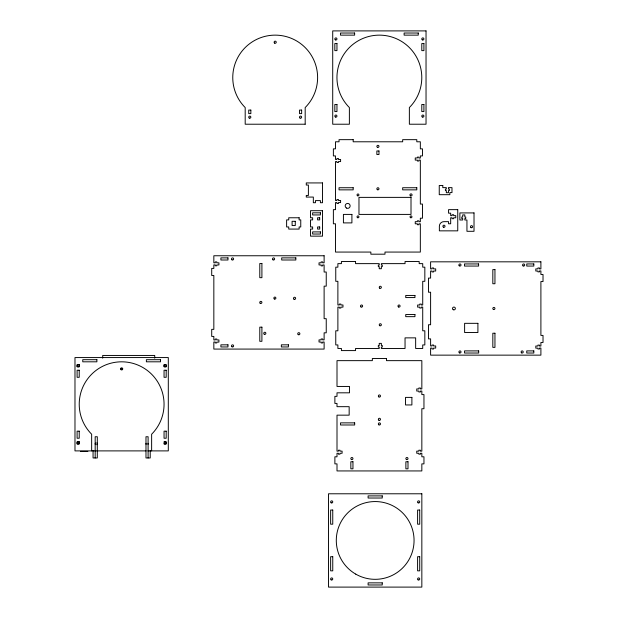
<?xml version="1.0" encoding="UTF-8"?>
<svg xmlns="http://www.w3.org/2000/svg" width="618" height="618" viewBox="0 0 618 618"><rect width="100%" height="100%" fill="white"/><g stroke="black" fill="none" stroke-linecap="round" stroke-linejoin="round"><path stroke-width="0.93" d="M77.103 366.69L79.22 366.69M164.056 366.69L166.18 366.69M164.056 366.76L166.18 366.76L166.18 364.643L164.056 364.643L164.056 366.057M120.58 368.884L122.704 368.884A1.058 1.058 0 0 1 121.113 369.803A1.058 1.058 0 0 1 121.113 367.965A1.058 1.058 0 0 1 122.704 368.884M164.056 441.77L166.18 441.77L166.18 443.894L164.056 443.894M77.103 443.817L79.22 443.817M164.056 443.817L166.18 443.817M146.172 450.893L74.979 450.893L74.979 357.567L168.305 357.567L168.305 450.893L147.826 450.893M80.425 451.418L87.849 451.418M154.724 358.177L154.724 355.45L102.696 355.45L102.696 358.177M151.634 450.893L151.634 434.222A42.418 42.418 0 0 0 151.634 374.238A42.418 42.418 0 0 0 91.649 374.238A42.418 42.418 0 0 0 91.649 434.222L91.649 450.893M150.22 450.422L150.22 457.961L145.979 457.961L145.979 436.748L148.104 436.748L148.104 457.961M95.18 457.961L95.18 436.748L97.304 436.748L97.304 457.961L93.063 457.961L93.063 450.422M96.771 442.905A1.058 1.058 0 0 1 96.771 444.736M95.489 444.574A1.058 1.058 0 0 1 95.489 443.067M147.957 443.291A1.058 1.058 0 0 1 147.957 444.35M146.118 444.35A1.058 1.058 0 0 1 146.118 443.291M426.034 30.9L332.716 30.9L332.716 124.218L349.379 124.218L349.379 107.555A42.418 42.418 0 0 1 349.379 47.563A42.418 42.418 0 0 1 409.363 47.563A42.418 42.418 0 0 1 409.363 107.555L409.363 124.218L426.034 124.218L426.034 30.9M354.632 33.024L340.487 33.024L340.487 35.141L354.632 35.141L354.632 33.024M418.255 33.024L404.118 33.024L404.118 35.141L418.255 35.141L418.255 33.024M336.957 43.554L334.832 43.554L334.832 50.622L336.957 50.622L336.957 43.554M423.909 43.554L421.793 43.554L421.793 50.622L423.909 50.622L423.909 43.554M336.957 104.496L334.832 104.496L334.832 111.564L336.957 111.564L336.957 104.496M423.909 104.496L421.793 104.496L421.793 111.564L423.909 111.564L423.909 104.496M250.846 110.081L248.73 110.081L248.73 113.619L250.846 113.619L250.846 110.081M301.646 110.081L299.529 110.081L299.529 113.619L301.646 113.619L301.646 110.081M305.184 124.218L245.191 124.218L245.191 107.555A42.418 42.418 0 0 1 245.191 47.563A42.418 42.418 0 0 1 305.184 47.563A42.418 42.418 0 0 1 305.184 107.555L305.184 124.218M353.179 139.66L339.035 139.66L339.035 141.785L335.504 141.785L335.504 148.853L333.38 148.853L333.38 155.921L335.504 155.921L335.504 159.459L336.918 159.459L336.918 158.54L338.471 158.54L338.471 159.459L340.595 159.459L340.595 161.576L338.471 161.576L338.471 162.495L336.918 162.495L336.918 161.576L335.504 161.576L335.504 200.464L336.918 200.464L336.918 199.544L338.471 199.544L338.471 200.464L340.595 200.464L340.595 202.58L338.471 202.58L338.471 203.5L336.918 203.5L336.918 202.58L335.504 202.58L335.504 209.649L333.38 209.649L333.38 223.793L335.504 223.793L335.504 252.067L370.854 252.067L370.854 254.191L384.991 254.191L384.991 252.067L420.34 252.067L420.34 223.793L418.927 223.793L418.927 224.713L417.374 224.713L417.374 223.793L415.25 223.793L415.25 221.669L417.374 221.669L417.374 220.819L418.927 220.819L418.927 221.738L420.34 221.738L420.34 218.208L422.465 218.208L422.465 204.064L420.34 204.064L420.34 160.093L418.927 160.093L418.927 161.012L417.374 161.012L417.374 160.093L415.25 160.093L415.25 157.969L417.374 157.969L417.374 157.126L418.927 157.126L418.927 158.046L420.34 158.046L420.34 155.921L422.465 155.921L422.465 148.853L420.34 148.853L420.34 141.785L416.802 141.785L416.802 139.66L402.666 139.66L402.666 141.785L353.179 141.785L353.179 139.66M378.981 150.97L376.864 150.97L376.864 154.508L378.981 154.508L378.981 150.97M322.526 182.928L306.273 182.928L306.273 185.052L308.39 185.052L308.39 195.442L306.273 195.442L306.273 197.072L313.341 197.072L313.341 202.727L315.458 202.727L315.458 200.603L320.41 200.603L320.41 202.727L322.526 202.727L322.526 182.928M442.789 185.5L439.251 185.5L439.251 194.693L449.858 194.693L449.858 192.577L451.982 192.577L451.982 187.625L448.444 187.625L448.444 189.038L449.363 189.038L449.363 190.591L448.444 190.591L448.444 192.716L446.327 192.716L446.327 190.591L445.408 190.591L445.408 189.038L446.327 189.038L446.327 187.625L442.789 187.625L442.789 185.5M353.179 187.733L339.035 187.733L339.035 189.857L353.179 189.857L353.179 187.733M416.802 187.733L402.666 187.733L402.666 189.857L416.802 189.857L416.802 187.733M411.009 197.374L358.973 197.374L358.973 214.407L411.009 214.407L411.009 197.374M457.745 209.641L448.56 209.641L448.56 213.171L450.676 213.171L450.676 215.651L452.09 215.651L452.09 214.732L453.651 214.732L453.651 215.651L455.767 215.651L455.767 217.768L453.651 217.768L453.651 218.687L452.09 218.687L452.09 217.768L450.676 217.768L450.676 223.778L448.56 223.778L448.56 221.653L443.963 221.653A4.596 4.596 0 0 0 439.367 226.25L439.367 230.846L457.745 230.846L457.745 209.641M322.526 210.699L310.514 210.699L310.514 217.768L312.631 217.768L312.631 219.892L310.514 219.892L310.514 226.96L312.631 226.96L312.631 229.077L310.514 229.077L310.514 236.146L322.526 236.146L322.526 210.699M320.41 212.816L312.631 212.816L312.631 214.94L320.41 214.94L320.41 212.816M474.014 212.916L459.877 212.916L459.877 219.985L462.704 219.985L462.704 218.571L461.785 218.571L461.785 217.018L462.704 217.018L462.704 214.902L464.829 214.902L464.829 217.018L465.748 217.018L465.748 218.571L464.829 218.571L464.829 219.985L466.945 219.985L466.945 231.302L474.014 231.302L474.014 212.916M351.905 214.407L343.423 214.407L343.423 222.897L351.905 222.897L351.905 214.407M299.127 217.768L288.737 217.768L288.737 219.892L286.613 219.892L286.613 226.96L288.737 226.96L288.737 229.077L299.127 229.077L299.127 226.96L300.757 226.96L300.757 219.892L299.127 219.892L299.127 217.768M319.699 217.768L317.582 217.768L317.582 219.892L319.699 219.892L319.699 217.768M295.273 221.306L292.098 221.306L292.098 225.547L295.273 225.547L295.273 221.306M319.699 226.96L317.582 226.96L317.582 229.077L319.699 229.077L319.699 226.96M320.41 231.904L312.631 231.904L312.631 234.029L320.41 234.029L320.41 231.904M324.118 255.759L213.836 255.759L213.836 262.828L215.249 262.828L215.249 261.908L216.802 261.908L216.802 262.828L218.926 262.828L218.926 264.944L216.802 264.944L216.802 265.794L215.249 265.794L215.249 264.875L213.836 264.875L213.836 268.413L211.711 268.413L211.711 275.481L213.836 275.481L213.836 329.355L211.711 329.355L211.711 336.424L213.836 336.424L213.836 339.954L215.249 339.954L215.249 339.035L216.802 339.035L216.802 339.954L218.926 339.954L218.926 342.078L216.802 342.078L216.802 342.928L215.249 342.928L215.249 342.009L213.836 342.009L213.836 349.077L324.118 349.077L324.118 342.009L322.704 342.009L322.704 342.928L321.151 342.928L321.151 342.009L319.027 342.009L319.027 339.885L321.151 339.885L321.151 338.965L322.704 338.965L322.704 339.885L324.118 339.885L324.118 332.816L326.242 332.816L326.242 318.679L324.118 318.679L324.118 286.157L326.242 286.157L326.242 272.02L324.118 272.02L324.118 264.944L322.704 264.944L322.704 265.864L321.151 265.864L321.151 264.944L319.027 264.944L319.027 262.828L321.151 262.828L321.151 261.908L322.704 261.908L322.704 262.828L324.118 262.828L324.118 255.759M227.972 257.876L220.904 257.876L220.904 260L227.972 260L227.972 257.876M295.844 257.876L281.7 257.876L281.7 260L295.844 260L295.844 257.876M355.559 261.514L341.414 261.514L341.414 263.631L337.884 263.631L337.884 267.169L335.759 267.169L335.759 281.306L337.884 281.306L337.884 304.991L339.297 304.991L339.297 304.071L340.85 304.071L340.85 304.991L342.975 304.991L342.975 307.115L340.85 307.115L340.85 308.034L339.297 308.034L339.297 307.115L337.884 307.115L337.884 330.792L335.759 330.792L335.759 344.937L337.884 344.937L337.884 348.467L341.414 348.467L341.414 350.591L355.559 350.591L355.559 348.467L379.236 348.467L379.236 347.053L378.316 347.053L378.316 345.501L379.236 345.501L379.236 343.376L381.36 343.376L381.36 345.501L382.279 345.501L382.279 347.053L381.36 347.053L381.36 348.467L405.045 348.467L405.045 337.868L415.651 337.868L415.651 348.467L422.72 348.467L422.72 344.937L424.836 344.937L424.836 330.792L422.72 330.792L422.72 307.115L421.306 307.115L421.306 308.034L419.746 308.034L419.746 307.115L417.629 307.115L417.629 304.991L419.746 304.991L419.746 304.071L421.306 304.071L421.306 304.991L422.72 304.991L422.72 281.306L424.836 281.306L424.836 267.169L422.72 267.169L422.72 263.631L419.182 263.631L419.182 261.514L405.045 261.514L405.045 263.631L381.36 263.631L381.36 265.045L382.279 265.045L382.279 266.605L381.36 266.605L381.36 268.722L379.236 268.722L379.236 266.605L378.316 266.605L378.316 265.045L379.236 265.045L379.236 263.631L355.559 263.631L355.559 261.514M540.897 261.823L430.607 261.823L430.607 268.892L432.028 268.892L432.028 267.973L433.581 267.973L433.581 268.892L435.698 268.892L435.698 271.016L433.581 271.016L433.581 271.935L432.028 271.935L432.028 271.016L430.607 271.016L430.607 278.085L428.49 278.085L428.49 292.221L430.607 292.221L430.607 324.744L428.49 324.744L428.49 338.88L430.607 338.88L430.607 345.956L432.028 345.956L432.028 345.037L433.581 345.037L433.581 345.956L435.698 345.956L435.698 348.073L433.581 348.073L433.581 348.992L432.028 348.992L432.028 348.073L430.607 348.073L430.607 355.141L540.897 355.141L540.897 348.073L539.483 348.073L539.483 348.992L537.93 348.992L537.93 348.143L535.806 348.143L535.806 346.026L537.93 346.026L537.93 345.107L539.483 345.107L539.483 346.026L540.897 346.026L540.897 342.488L543.021 342.488L543.021 335.419L540.897 335.419L540.897 281.545L543.021 281.545L543.021 274.477L540.897 274.477L540.897 270.947L539.483 270.947L539.483 271.858L537.93 271.858L537.93 271.016L535.806 271.016L535.806 268.892L537.93 268.892L537.93 267.973L539.483 267.973L539.483 268.892L540.897 268.892L540.897 261.823M261.908 263.531L259.784 263.531L259.784 277.675L261.908 277.675L261.908 263.531M478.618 263.94L464.473 263.94L464.473 266.064L478.618 266.064L478.618 263.94M533.828 263.94L526.76 263.94L526.76 266.064L533.828 266.064L533.828 263.94M494.948 269.602L492.824 269.602L492.824 283.739L494.948 283.739L494.948 269.602M414.941 295.45L405.748 295.45L405.748 297.567L414.941 297.567L414.941 295.45M414.941 314.539L405.748 314.539L405.748 316.655L414.941 316.655L414.941 314.539M477.907 323.33L464.612 323.33L464.612 332.523L477.907 332.523L477.907 323.33M261.908 327.161L259.784 327.161L259.784 341.298L261.908 341.298L261.908 327.161M494.948 333.226L492.824 333.226L492.824 347.37L494.948 347.37L494.948 333.226M227.972 344.836L220.904 344.836L220.904 346.953L227.972 346.953L227.972 344.836M288.421 344.836L281.352 344.836L281.352 346.953L288.421 346.953L288.421 344.836M478.687 350.9L464.543 350.9L464.543 353.025L478.687 353.025L478.687 350.9M533.828 350.9L526.76 350.9L526.76 353.025L533.828 353.025L533.828 350.9M386.489 358.525L372.345 358.525L372.345 360.649L337.003 360.649L337.003 386.451L349.51 386.451L349.51 392.816L337.003 392.816L337.003 396.354L334.879 396.354L334.879 403.423L337.003 403.423L337.003 406.675L349.162 406.675L349.162 415.157L337.003 415.157L337.003 451.14L338.417 451.14L338.417 450.221L339.97 450.221L339.97 451.14L342.094 451.14L342.094 453.264L339.97 453.264L339.97 454.184L338.417 454.184L338.417 453.264L337.003 453.264L337.003 456.795L334.879 456.795L334.879 463.871L337.003 463.871L337.003 470.939L421.839 470.939L421.839 463.871L423.956 463.871L423.956 456.795L421.839 456.795L421.839 453.264L420.425 453.264L420.425 454.184L418.865 454.184L418.865 453.264L416.748 453.264L416.748 451.14L418.865 451.14L418.865 450.221L420.425 450.221L420.425 451.14L421.839 451.14L421.839 408.722L423.956 408.722L423.956 394.585L421.839 394.585L421.839 391.047L420.425 391.047L420.425 391.966L418.865 391.966L418.865 391.047L416.748 391.047L416.748 388.931L418.865 388.931L418.865 388.011L420.425 388.011L420.425 388.931L421.839 388.931L421.839 360.649L386.489 360.649L386.489 358.525M96.895 359.691L82.758 359.691L82.758 361.808L96.895 361.808L96.895 359.691M160.525 359.691L146.381 359.691L146.381 361.808L160.525 361.808L160.525 359.691M79.22 364.643L77.103 364.643L77.103 366.76L79.22 366.76L79.22 364.643M79.22 370.228L77.103 370.228L77.103 377.297L79.22 377.297L79.22 370.228M166.18 370.228L164.056 370.228L164.056 377.297L166.18 377.297L166.18 370.228M411.889 397.389L405.524 397.389L405.524 404.952L411.889 404.952L411.889 397.389M354.678 422.866L340.533 422.866L340.533 424.983L354.678 424.983L354.678 422.866M79.22 431.163L77.103 431.163L77.103 438.232L79.22 438.232L79.22 431.163M166.18 431.163L164.056 431.163L164.056 438.232L166.18 438.232L166.18 431.163M79.22 441.77L77.103 441.77L77.103 443.894L79.22 443.894L79.22 441.77M352.955 461.746L350.839 461.746L350.839 468.815L352.955 468.815L352.955 461.746M407.996 461.746L405.879 461.746L405.879 468.815L407.996 468.815L407.996 461.746M421.839 493.782L328.513 493.782L328.513 587.1L421.839 587.1L421.839 493.782M382.248 495.899L368.104 495.899L368.104 498.023L382.248 498.023L382.248 495.899M332.754 510.043L330.638 510.043L330.638 524.18L332.754 524.18L332.754 510.043M419.715 510.043L417.598 510.043L417.598 524.18L419.715 524.18L419.715 510.043M332.754 556.702L330.638 556.702L330.638 570.839L332.754 570.839L332.754 556.702M419.715 556.702L417.598 556.702L417.598 570.839L419.715 570.839L419.715 556.702M382.248 582.859L368.104 582.859L368.104 584.976L382.248 584.976L382.248 582.859M355.736 574.114A38.88 38.88 0 0 0 414.06 540.441A38.88 38.88 0 0 0 355.736 506.768A38.88 38.88 0 0 0 355.736 574.114M418.123 502.828A1.058 1.058 0 0 0 419.715 501.909A1.058 1.058 0 0 0 418.123 500.989A1.058 1.058 0 0 0 418.123 502.828M418.123 579.885A1.058 1.058 0 0 0 419.715 578.973A1.058 1.058 0 0 0 418.123 578.054A1.058 1.058 0 0 0 418.123 579.885M331.171 579.885A1.058 1.058 0 0 0 332.754 578.973A1.058 1.058 0 0 0 331.171 578.054A1.058 1.058 0 0 0 331.171 579.885M331.171 502.828A1.058 1.058 0 0 0 332.754 501.909A1.058 1.058 0 0 0 331.171 500.989A1.058 1.058 0 0 0 331.171 502.828M471.009 227.625A1.058 1.058 0 0 0 472.6 226.706A1.058 1.058 0 0 0 471.009 225.786A1.058 1.058 0 0 0 471.009 227.625M443.43 227.169A1.058 1.058 0 0 0 445.022 226.25A1.058 1.058 0 0 0 443.43 225.331A1.058 1.058 0 0 0 443.43 227.169M249.255 118.069A1.058 1.058 0 0 0 250.846 117.15A1.058 1.058 0 0 0 249.255 116.23A1.058 1.058 0 0 0 249.255 118.069M300.054 118.069A1.058 1.058 0 0 0 301.646 117.15A1.058 1.058 0 0 0 300.054 116.23A1.058 1.058 0 0 0 300.054 118.069M274.655 43.129A1.058 1.058 0 0 0 276.246 42.209A1.058 1.058 0 0 0 274.655 41.29A1.058 1.058 0 0 0 274.655 43.129M422.318 39.876A1.058 1.058 0 0 0 423.909 38.957A1.058 1.058 0 0 0 422.318 38.038A1.058 1.058 0 0 0 422.318 39.876M422.318 117.011A1.058 1.058 0 0 0 423.909 116.091A1.058 1.058 0 0 0 422.318 115.172A1.058 1.058 0 0 0 422.318 117.011M335.365 39.876A1.058 1.058 0 0 0 336.957 38.957A1.058 1.058 0 0 0 335.365 38.038A1.058 1.058 0 0 0 335.365 39.876M335.365 117.011A1.058 1.058 0 0 0 336.957 116.091A1.058 1.058 0 0 0 335.365 115.172A1.058 1.058 0 0 0 335.365 117.011M378.888 396.918A1.058 1.058 0 0 0 380.479 395.999A1.058 1.058 0 0 0 378.888 395.08A1.058 1.058 0 0 0 378.888 396.918M378.888 420.248A1.058 1.058 0 0 0 380.479 419.328A1.058 1.058 0 0 0 378.888 418.409A1.058 1.058 0 0 0 378.888 420.248M351.372 459.483A1.058 1.058 0 0 0 352.955 458.564A1.058 1.058 0 0 0 351.372 457.644A1.058 1.058 0 0 0 351.372 459.483M406.405 459.483A1.058 1.058 0 0 0 407.996 458.564A1.058 1.058 0 0 0 406.405 457.644A1.058 1.058 0 0 0 406.405 459.483M378.888 424.844A1.058 1.058 0 0 0 380.479 423.925A1.058 1.058 0 0 0 378.888 423.006A1.058 1.058 0 0 0 378.888 424.844M264.272 334.238A1.066 1.066 0 0 0 265.871 333.311A1.066 1.066 0 0 0 264.272 332.384A1.066 1.066 0 0 0 264.272 334.238M274.353 298.996A1.035 1.035 0 0 0 275.898 298.108A1.035 1.035 0 0 0 274.353 297.212A1.035 1.035 0 0 0 274.353 298.996M294.037 299.243A1.066 1.066 0 0 0 295.636 298.316A1.066 1.066 0 0 0 294.037 297.389A1.066 1.066 0 0 0 294.037 299.243M298.278 334.662A1.066 1.066 0 0 0 299.877 333.735A1.066 1.066 0 0 0 298.278 332.808A1.066 1.066 0 0 0 298.278 334.662M273.04 259.854A1.058 1.058 0 0 0 274.631 258.934A1.058 1.058 0 0 0 273.04 258.023A1.058 1.058 0 0 0 273.04 259.854M232.036 259.854A1.058 1.058 0 0 0 233.627 258.934A1.058 1.058 0 0 0 232.036 258.023A1.058 1.058 0 0 0 232.036 259.854M232.036 346.814A1.058 1.058 0 0 0 233.627 345.895A1.058 1.058 0 0 0 232.036 344.975A1.058 1.058 0 0 0 232.036 346.814M260.101 303.168A1.058 1.058 0 0 0 261.87 302.689A1.058 1.058 0 0 0 260.572 301.391A1.058 1.058 0 0 0 260.101 303.168M523.122 265.925A1.058 1.058 0 0 0 524.705 265.006A1.058 1.058 0 0 0 523.122 264.087A1.058 1.058 0 0 0 523.122 265.925M459.197 265.755A1.058 1.058 0 0 0 460.974 265.276A1.058 1.058 0 0 0 459.676 263.979A1.058 1.058 0 0 0 459.197 265.755M521.631 352.878A1.058 1.058 0 0 0 523.222 351.959A1.058 1.058 0 0 0 521.631 351.047A1.058 1.058 0 0 0 521.631 352.878M459.421 352.878A1.058 1.058 0 0 0 461.013 351.959A1.058 1.058 0 0 0 459.421 351.047A1.058 1.058 0 0 0 459.421 352.878M493.357 309.402A1.058 1.058 0 0 0 494.948 308.482A1.058 1.058 0 0 0 493.357 307.563A1.058 1.058 0 0 0 493.357 309.402M453.233 309.711A1.414 1.414 0 0 0 455.358 308.482A1.414 1.414 0 0 0 453.233 307.262A1.414 1.414 0 0 0 453.233 309.711M346.428 208.034A2.472 2.472 0 0 0 350.136 205.894A2.472 2.472 0 0 0 346.428 203.747A2.472 2.472 0 0 0 346.428 208.034M377.389 189.718A1.058 1.058 0 0 0 378.981 188.799A1.058 1.058 0 0 0 377.389 187.88A1.058 1.058 0 0 0 377.389 189.718M377.389 147.293A1.058 1.058 0 0 0 378.981 146.381A1.058 1.058 0 0 0 377.389 145.462A1.058 1.058 0 0 0 377.389 147.293M410.476 195.852A1.058 1.058 0 0 0 412.067 194.933A1.058 1.058 0 0 0 410.476 194.013A1.058 1.058 0 0 0 410.476 195.852M357.505 195.759A0.958 0.958 0 0 0 358.942 194.933A0.958 0.958 0 0 0 357.505 194.106A0.958 0.958 0 0 0 357.505 195.759M410.53 217.675A0.958 0.958 0 0 0 411.959 216.848A0.958 0.958 0 0 0 410.53 216.022A0.958 0.958 0 0 0 410.53 217.675M357.505 217.675A0.958 0.958 0 0 0 358.942 216.848A0.958 0.958 0 0 0 357.505 216.022A0.958 0.958 0 0 0 357.505 217.675M379.769 325.701A1.058 1.058 0 0 0 381.36 324.79A1.058 1.058 0 0 0 379.769 323.871A1.058 1.058 0 0 0 379.769 325.701M398.502 306.968A1.058 1.058 0 0 0 400.093 306.049A1.058 1.058 0 0 0 398.502 305.13A1.058 1.058 0 0 0 398.502 306.968M379.769 288.235A1.058 1.058 0 0 0 381.36 287.316A1.058 1.058 0 0 0 379.769 286.397A1.058 1.058 0 0 0 379.769 288.235M361.036 306.968A1.058 1.058 0 0 0 362.627 306.049A1.058 1.058 0 0 0 361.036 305.13A1.058 1.058 0 0 0 361.036 306.968M164.589 366.551A1.058 1.058 0 0 0 166.18 365.632A1.058 1.058 0 0 0 164.589 364.713A1.058 1.058 0 0 0 164.589 366.551M164.589 443.678A1.058 1.058 0 0 0 166.18 442.758A1.058 1.058 0 0 0 164.589 441.839A1.058 1.058 0 0 0 164.589 443.678M77.412 366.381A1.058 1.058 0 0 0 79.189 365.902A1.058 1.058 0 0 0 77.891 364.605A1.058 1.058 0 0 0 77.412 366.381M77.629 443.678A1.058 1.058 0 0 0 79.22 442.758A1.058 1.058 0 0 0 77.629 441.839A1.058 1.058 0 0 0 77.629 443.678"/></g></svg>
